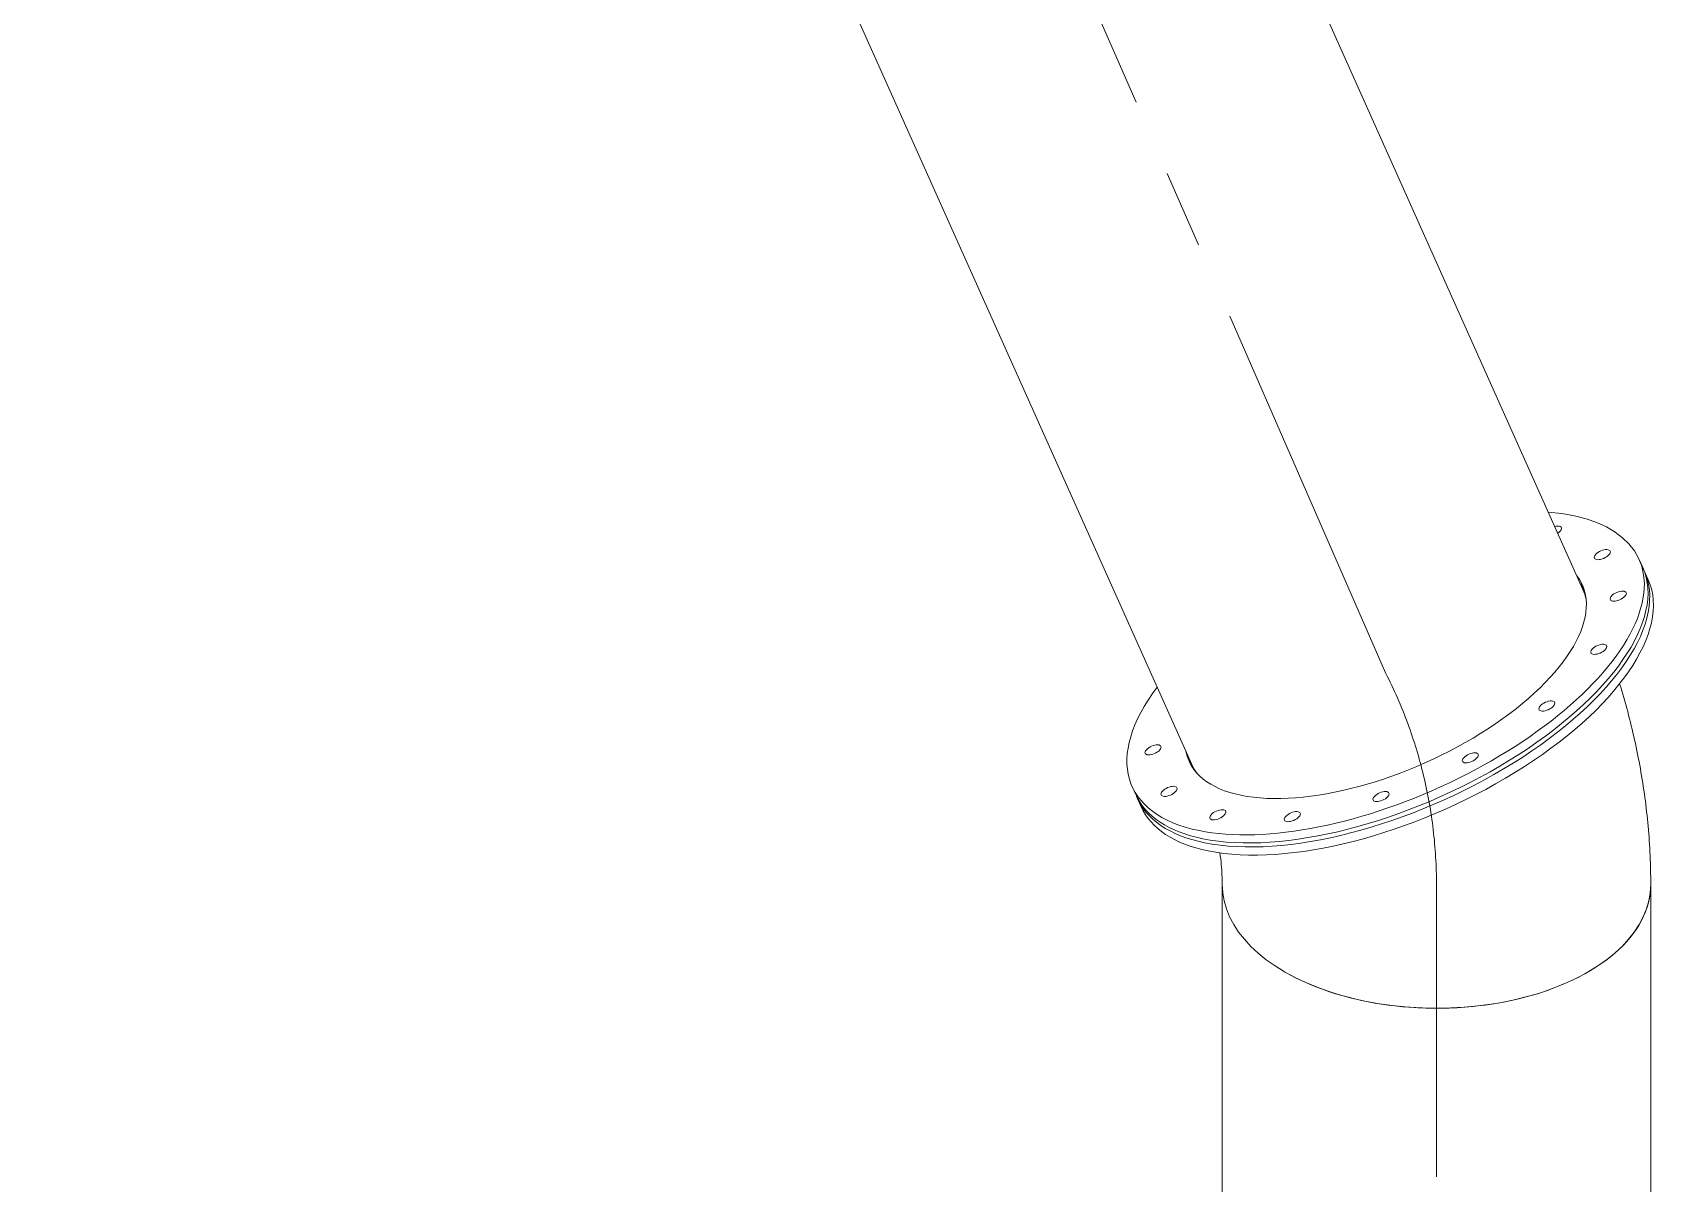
# Model space of a CAD drawing. Header units: inches. Extents: x -350577 to -266477, y -437959 to -377535.
# Drawn here: x -276251 to -274936, y -409267 to -408344 of the extents above; entities that cross this region are included whole.
import ezdxf

# ---------------------------------------------------------------- set-up
doc = ezdxf.new("R2010")
doc.units = ezdxf.units.IN
doc.header["$MEASUREMENT"] = 0
doc.linetypes.add('CENTER', pattern=[2, 1.25, -0.25, 0.25, -0.25])
doc.layers.add('CENTER       (itatec)', color=4, linetype='CENTER', lineweight=9)
doc.layers.add('ORGINAL (itatec)', color=3, linetype='Continuous', lineweight=9)

msp = doc.modelspace()

# ---------------------------------------------------------------- linework, layer by layer
at = {"layer": 'CENTER       (itatec)', "ltscale": 250}
msp.add_lwpolyline([(-275124.1, -409761.8), (-275124.1, -409027.2, 0.118594), (-275164.9, -408857.4), (-276212.5, -406461)], format="xyb", dxfattribs=at)
at = {"layer": 'ORGINAL (itatec)', "extrusion": (-5.55112e-17, 0.816497, 0.57735)}
for p, q in [((-275006.5, -408790.4), (-275936.9, -406712.7)), ((-275320.4, -408930.9), (-276250.9, -406853.3)), ((-274961.4, -408766.3), (-274958.5, -408772.8)), ((-274957, -408776), (-274954.1, -408782.5)), ((-275368.4, -408948.5), (-275365.5, -408955)), ((-275364.1, -408958.3), (-275361.2, -408964.8)), ((-275296.1, -409373.2), (-275296.1, -409027.4)), ((-274952.1, -409373.2), (-274952.1, -409027.2))]:
    msp.add_line(p, q, dxfattribs=at)
at = {"layer": 'ORGINAL (itatec)', "extrusion": (4.00884e-17, -2.2534e-16, -1)}
msp.add_ellipse((-275164.9, -408857.4), major_axis=(203.5, 91.1), ratio=0.455192, start_param=-0.689914, end_param=2.577061, dxfattribs=at)
at = {"layer": 'ORGINAL (itatec)', "extrusion": (4.53758e-17, -1.01326e-16, -1)}
msp.add_ellipse((-275030.3, -408743.6), major_axis=(6.39, 2.86), ratio=0.455192, start_param=-1.18876, end_param=-0.564531, dxfattribs=at)
at = {"layer": 'ORGINAL (itatec)', "extrusion": (2.53315e-17, 1.13439e-17, -1)}
for centre, major_axis, start_param, end_param in [((-275030.3, -408743.6), (6.39, 2.86), -0.564531, 1.18876), ((-275162, -408863.9), (203.5, 91.1), 0, 2.577061), ((-275160.6, -408867.1), (-203.5, -91.1), -0.564531, 0.017544)]:
    msp.add_ellipse(centre, major_axis=major_axis, ratio=0.455192, start_param=start_param, end_param=end_param, dxfattribs=at)
at = {"layer": 'ORGINAL (itatec)', "extrusion": (1.51989e-16, 6.80636e-17, -1)}
for centre in [(-274991, -408762.4), (-275239.8, -408972.7)]:
    msp.add_ellipse(centre, major_axis=(-6.39, -2.86), ratio=0.455192, start_param=-3.706124, end_param=2.577061, dxfattribs=at)
at = {"layer": 'ORGINAL (itatec)', "extrusion": (4.80194e-17, -3.93191e-17, -1)}
msp.add_ellipse((-275160.6, -408867.1), major_axis=(203.5, 91.1), ratio=0.455192, start_param=-0.017544, end_param=2.577061, dxfattribs=at)
at = {"layer": 'ORGINAL (itatec)'}
for centre, major_axis, ratio, start_param, end_param in [((-275164.9, -408857.4), (157.9, 70.7), 0.455192, -2.577061, 0.107573), ((-275162, -408863.9), (157.9, 70.7), 0.455192, 0.045243, 0.107573), ((-275160.6, -408867.1), (157.9, 70.7), 0.455192, 0.067893, 0.107573), ((-275163.5, -408860.6), (157, 70.3), 0.455192, -0.105629, 0), ((-275157.6, -408873.7), (157.9, 70.7), 0.455192, 0.113311, 0.122621), ((-275159.1, -408870.4), (157, 70.3), 0.455192, 0.05897, 0.068288), ((-275164.9, -408857.4), (-157.9, -70.7), 0.455192, -0.107573, 0.564531), ((-275162, -408863.9), (-157.9, -70.7), 0.455192, -0.107573, -0.045243), ((-275160.6, -408867.1), (-157.9, -70.7), 0.455192, -0.107573, -0.067893), ((-275163.5, -408860.6), (-157, -70.3), 0.455192, 0, 0.105629), ((-275157.6, -408873.7), (-157.9, -70.7), 0.455192, -0.122621, -0.113311), ((-275159.1, -408870.4), (-157, -70.3), 0.455192, -0.068288, -0.05897), ((-275124.1, -409027.2), (-172, 0), 0.57735, 0, 3.141593), ((-275124.1, -409027.2), (172, 0), 0.57735, -2.356199, 0.00296)]:
    msp.add_ellipse(centre, major_axis=major_axis, ratio=ratio, start_param=start_param, end_param=end_param, dxfattribs=at)
at = {"layer": 'ORGINAL (itatec)', "extrusion": (9.60388e-17, -7.86383e-17, -1)}
msp.add_ellipse((-275157.6, -408873.7), major_axis=(203.5, 91.1), ratio=0.455192, start_param=0, end_param=2.577061, dxfattribs=at)
at = {"layer": 'ORGINAL (itatec)', "extrusion": (1.41415e-16, -1.79964e-16, -1)}
for centre in [(-274978.2, -408795.7), (-274993.8, -408838.4), (-275035.5, -408883.9), (-275096.9, -408925.5), (-275338.8, -408952.4), (-275168.6, -408956.6), (-275299.6, -408971.2)]:
    msp.add_ellipse(centre, major_axis=(-6.39, -2.86), ratio=0.455192, start_param=-3.706124, end_param=2.577061, dxfattribs=at)
at = {"layer": 'ORGINAL (itatec)', "extrusion": (7.86383e-17, 9.60388e-17, -1)}
msp.add_ellipse((-275164.9, -408857.4), major_axis=(-203.5, -91.1), ratio=0.455192, start_param=-0.564531, end_param=0.689914, dxfattribs=at)
at = {"layer": 'ORGINAL (itatec)', "extrusion": (2.64367e-18, 6.2007e-17, -1)}
msp.add_ellipse((-275351.6, -408919.1), major_axis=(-6.39, -2.86), ratio=0.455192, start_param=-3.706124, end_param=2.577061, dxfattribs=at)
at = {"layer": 'ORGINAL (itatec)', "extrusion": (5.06631e-17, 2.26879e-17, -1)}
for centre in [(-275162, -408863.9), (-275157.6, -408873.7)]:
    msp.add_ellipse(centre, major_axis=(-203.5, -91.1), ratio=0.455192, start_param=-0.564531, end_param=0, dxfattribs=at)
at = {"layer": 'ORGINAL (itatec)'}
for points, knots in [([(-274952.1, -409027.2), (-274952.1, -409011.6), (-274952.8, -408996), (-274955.6, -408964.9), (-274957.7, -408949.5), (-274963.2, -408918.8), (-274966.6, -408903.5), (-274972.6, -408880.9), (-274974.8, -408873.5), (-274977.1, -408866)], [4.712389, 4.712389, 4.712389, 4.712389, 4.7896457, 4.7896457, 4.8669025, 4.8669025, 4.9441592, 4.9441592, 4.9826356, 4.9826356, 4.9826356, 4.9826356]), ([(-275296.1, -409027.2), (-275296.1, -409022.1), (-275296.3, -409016.8), (-275297.1, -409008.3), (-275297.5, -409005.1), (-275297.9, -409001.8)], [4.712389, 4.712389, 4.712389, 4.712389, 4.7896457, 4.7896457, 4.8346125, 4.8346125, 4.8346125, 4.8346125])]:
    msp.add_open_spline(points, degree=3, knots=knots, dxfattribs=at)

doc.saveas('drawing.dxf')
